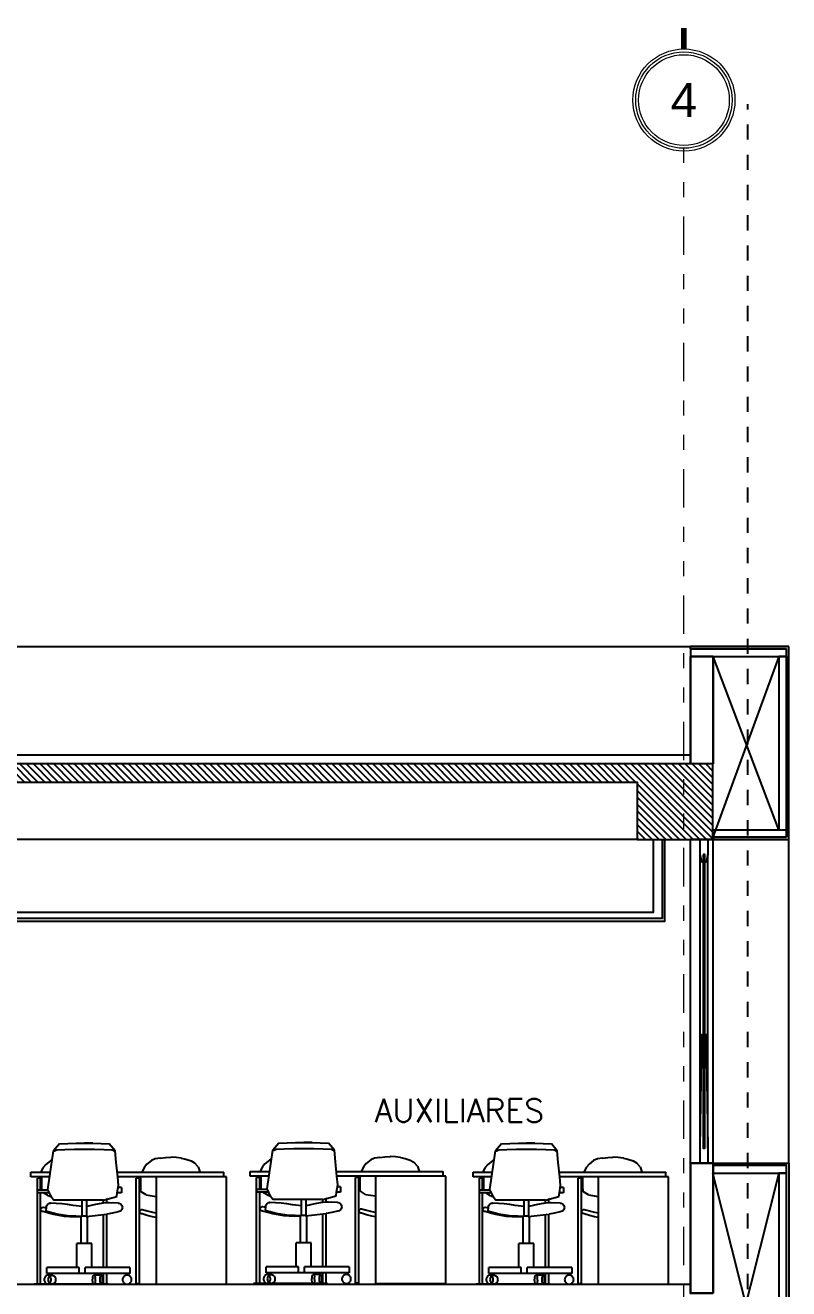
# Model space of a CAD drawing. Header units: millimetres. Extents: x 2056 to 4470, y 1400 to 3101.
# Drawn here: x 2178.22 to 2183.27, y 1478.65 to 1487.01 of the extents above; entities that cross this region are included whole.
import ezdxf
from ezdxf.enums import TextEntityAlignment as Align

# ---------------------------------------------------------------- set-up
doc = ezdxf.new("R2010")
doc.units = ezdxf.units.MM
doc.linetypes.add('DIVIDE', pattern=[31.75, 12.7, -6.35, 0, -6.35, 0, -6.35])
doc.linetypes.add('HIDDEN', pattern=[9.525, 6.35, -3.175])
for name, color, linetype in [('A-ANNO-DIMS-GRID', 195, 'Continuous'), ('A-ANNO-TEXT', 190, 'Continuous'), ('A-DUCT', 251, 'Continuous'), ('A-GLAZ', 5, 'Continuous'), ('A-GRID-COLS', 75, 'DIVIDE'), ('A-PLAN-1', 5, 'Continuous'), ('A-PLAN-2', 4, 'Continuous'), ('A-PLAN-3', 3, 'Continuous'), ('A-PLAN-4', 2, 'Continuous'), ('A-PLAN-5', 1, 'Continuous'), ('A-PLAN-6', 9, 'Continuous'), ('A-PROY', 15, 'HIDDEN')]:
    doc.layers.add(name, color=color, linetype=linetype)
doc.layers.add('A-WALL', color=16, linetype='Continuous', lineweight=30)
doc.styles.add('ROMAN', font='arial.ttf')
doc.styles.add('ROMANS', font='romans')

# ---------------------------------------------------------------- blocks, each defined once
blk = doc.blocks.new('EJE NUMERO')
at = {"color": 0, "linetype": 'Continuous', "lineweight": 9, "const_width": 0.1}
blk.add_lwpolyline([(0, 1.7), (0, 2.068)], dxfattribs=at)
at = {"color": 0, "linetype": 'Continuous', "lineweight": 9}
for radius in [0.9, 0.85, 0.8]:
    blk.add_circle((0, 0.8), radius, dxfattribs=at)
at = {"lineweight": 9, "style": 'ROMAN'}
blk.add_attdef('1', (-0.199, 0.527), '', height=0.6, dxfattribs=at)
blk = doc.blocks.new('BOX-BACK')
for p, q in [((-1.105, 0.927), (-1.1435, 0.8812)), ((-1.105, 0.927), (-1.0502, 0.9302)), ((-1.0502, 0.9302), (-0.9952, 0.932)), ((-0.9952, 0.932), (-0.94, 0.9325)), ((-0.9952, 0.932), (-0.994, 0.932)), ((-0.94, 0.9325), (-0.885, 0.932)), ((-0.8862, 0.932), (-0.94, 0.9325)), ((-0.885, 0.932), (-0.8862, 0.932)), ((-0.885, 0.932), (-0.83, 0.9302)), ((-0.83, 0.9302), (-0.7752, 0.927)), ((-0.7367, 0.8812), (-0.7752, 0.927)), ((-1.1814, 0.6259), (-1.1435, 0.8812)), ((-1.1435, 0.8812), (-1.1405, 0.882)), ((-1.1405, 0.882), (-1.137, 0.8827)), ((-1.137, 0.8827), (-1.1332, 0.8837)), ((-1.1332, 0.8837), (-1.1295, 0.8845)), ((-1.123, 0.886), (-1.1295, 0.8845)), ((-1.0687, 0.8885), (-1.123, 0.886)), ((-1.0062, 0.89), (-1.0687, 0.8885)), ((-0.94, 0.8905), (-1.0062, 0.89)), ((-0.874, 0.89), (-0.94, 0.8905)), ((-0.8115, 0.8885), (-0.874, 0.89)), ((-0.7572, 0.886), (-0.8115, 0.8885)), ((-0.7507, 0.8845), (-0.7572, 0.886)), ((-0.7507, 0.8845), (-0.747, 0.8837)), ((-0.747, 0.8837), (-0.7432, 0.8827)), ((-0.7432, 0.8827), (-0.7397, 0.882)), ((-0.7397, 0.882), (-0.7367, 0.8812)), ((-0.7295, 0.805), (-0.7367, 0.8812)), ((-0.437, 0.8342), (-0.4027, 0.8377)), ((-0.4027, 0.8377), (-0.3682, 0.839)), ((-0.3337, 0.8377), (-0.3682, 0.839)), ((-0.2992, 0.8342), (-0.3337, 0.8377)), ((-1.2119, 0.7712), (-1.2281, 0.743)), ((-1.1959, 0.7915), (-1.2119, 0.7712)), ((-1.1651, 0.8147), (-1.1959, 0.7915)), ((-1.1526, 0.8201), (-1.1651, 0.8147)), ((-0.7198, 0.71), (-0.7295, 0.805)), ((-0.5422, 0.7742), (-0.5585, 0.746)), ((-0.5262, 0.7945), (-0.5422, 0.7742)), ((-0.4955, 0.8177), (-0.5262, 0.7945)), ((-0.471, 0.8282), (-0.4955, 0.8177)), ((-0.437, 0.8342), (-0.471, 0.8282)), ((-0.2992, 0.8342), (-0.2685, 0.8267)), ((-0.2685, 0.8267), (-0.235, 0.816)), ((-0.235, 0.816), (-0.2125, 0.802)), ((-0.1885, 0.7765), (-0.2125, 0.802)), ((-0.1885, 0.7765), (-0.1782, 0.7505)), ((-1.2932, 0.71), (-1.2932, 0.74)), ((-1.2932, 0.74), (-1.1644, 0.74)), ((-1.1689, 0.71), (-1.2932, 0.71)), ((-1.251, 0), (-1.251, 0.7)), ((-1.2295, 0.7), (-1.251, 0.7)), ((-1.2295, 0.6217), (-1.2295, 0.7)), ((-1.221, 0.6347), (-1.221, 0.71)), ((-0.7229, 0.74), (-0.1723, 0.74)), ((-0.7142, 0.6525), (-0.7199, 0.71)), ((-0.1673, 0.71), (-0.7198, 0.71)), ((-0.5972, 0.0018), (-0.5972, 0.7017)), ((-0.5755, 0.7017), (-0.5972, 0.7017)), ((-0.5755, 0.0018), (-0.5755, 0.7017)), ((-0.567, 0.6365), (-0.567, 0.71)), ((-0.5585, 0.746), (-0.56, 0.74)), ((-0.4657, 0.71), (-0.4657, 0)), ((-0.172, 0.7395), (-0.1782, 0.7505)), ((-0.1723, 0.74), (-0.0185, 0.74)), ((0, 0.71), (-0.1673, 0.71)), ((-0.0185, 0.71), (-0.0185, 0.74)), ((0, 0), (0, 0.71)), ((-1.1795, 0.6217), (-1.2507, 0.6217)), ((-1.2507, 0.6035), (-1.2507, 0.6217)), ((-1.1709, 0.6035), (-1.2507, 0.6035)), ((-1.2295, 0), (-1.2295, 0.6035)), ((-1.2197, 0.6215), (-1.221, 0.6347)), ((-1.1845, 0.5877), (-1.2095, 0.6035)), ((-1.1845, 0.5877), (-1.1585, 0.577)), ((-1.1585, 0.577), (-1.1814, 0.6259)), ((-0.7262, 0.5803), (-0.7224, 0.6035)), ((-0.7224, 0.6035), (-0.7142, 0.6525)), ((-0.6957, 0.6035), (-0.7224, 0.6035)), ((-0.6957, 0.6385), (-0.7166, 0.6385)), ((-0.6957, 0.6385), (-0.6957, 0.6035)), ((-0.5657, 0.6235), (-0.567, 0.6365)), ((-0.5635, 0.6102), (-0.5657, 0.6235)), ((-0.5305, 0.5897), (-0.5635, 0.6102)), ((-0.5305, 0.5897), (-0.4657, 0.579)), ((-1.227, 0.4983), (-1.2255, 0.502)), ((-1.2255, 0.502), (-1.223, 0.505)), ((-1.223, 0.505), (-1.22, 0.5075)), ((-1.22, 0.5075), (-1.2162, 0.509)), ((-1.2162, 0.509), (-1.2125, 0.5095)), ((-1.2125, 0.5095), (-1.1927, 0.5043)), ((-1.192, 0.507), (-1.1952, 0.4845)), ((-1.192, 0.507), (-1.1882, 0.5212)), ((-1.1882, 0.5212), (-1.1837, 0.5272)), ((-1.1837, 0.5272), (-1.1777, 0.5317)), ((-1.1777, 0.5317), (-1.1707, 0.5348)), ((-1.1707, 0.5348), (-1.1635, 0.5355)), ((-1.1635, 0.5355), (-1.1705, 0.5348)), ((-1.1257, 0.5342), (-1.1635, 0.5355)), ((-1.1585, 0.577), (-1.1414, 0.5545)), ((-0.8137, 0.5545), (-1.1414, 0.5545)), ((-1.0882, 0.5317), (-1.1257, 0.5342)), ((-1.0507, 0.527), (-1.0882, 0.5317)), ((-1.0135, 0.5202), (-1.0507, 0.527)), ((-0.9545, 0.5135), (-1.0135, 0.5202)), ((-0.9545, 0.4505), (-0.9545, 0.5545)), ((-0.9245, 0.4537), (-0.9245, 0.5545)), ((-0.867, 0.5267), (-0.9245, 0.5136)), ((-0.83, 0.5342), (-0.867, 0.5267)), ((-0.8137, 0.5358), (-0.83, 0.5342)), ((-0.8137, 0.5545), (-0.7262, 0.5803)), ((-0.8137, 0.5358), (-0.8137, 0.5545)), ((-0.7547, 0.5377), (-0.8137, 0.5358)), ((-0.7882, 0.5637), (-0.792, 0.5614)), ((-0.792, 0.5365), (-0.792, 0.5609)), ((-0.7755, 0.5377), (-0.792, 0.5377)), ((-0.717, 0.5355), (-0.7547, 0.5377)), ((-0.717, 0.5355), (-0.7097, 0.5348)), ((-0.7097, 0.5348), (-0.7027, 0.5317)), ((-0.7027, 0.5317), (-0.697, 0.5272)), ((-0.697, 0.5272), (-0.6922, 0.5212)), ((-0.6922, 0.5212), (-0.6895, 0.5145)), ((-0.6895, 0.5145), (-0.6885, 0.507)), ((-0.6885, 0.507), (-0.6895, 0.4998)), ((-1.2275, 0.4945), (-1.227, 0.4983)), ((-1.227, 0.4905), (-1.2275, 0.4945)), ((-1.2255, 0.487), (-1.227, 0.4905)), ((-1.223, 0.4838), (-1.2255, 0.487)), ((-1.22, 0.4815), (-1.223, 0.4838)), ((-1.2162, 0.48), (-1.22, 0.4815)), ((-1.2125, 0.4795), (-1.2162, 0.48)), ((-1.178, 0.4688), (-1.2125, 0.4795)), ((-1.1952, 0.4845), (-1.1229, 0.4654)), ((-1.143, 0.46), (-1.178, 0.4688)), ((-1.1075, 0.4533), (-1.143, 0.46)), ((-1.1229, 0.4654), (-1.0523, 0.4538)), ((-1.072, 0.4482), (-1.1075, 0.4533)), ((-1.036, 0.4452), (-1.072, 0.4482)), ((-1.0523, 0.4538), (-0.9404, 0.45)), ((-1, 0.4442), (-1.036, 0.4452)), ((-0.964, 0.4452), (-1, 0.4442)), ((-0.962, 0.4454), (-0.964, 0.4452)), ((-0.962, 0.27), (-0.962, 0.45)), ((-0.9187, 0.45), (-0.962, 0.45)), ((-0.928, 0.4482), (-0.7905, 0.4628)), ((-0.9187, 0.27), (-0.9187, 0.45)), ((-0.8137, 0.11), (-0.8137, 0.4603)), ((-0.792, 0.11), (-0.792, 0.4626)), ((-0.7537, 0.47), (-0.7905, 0.4628)), ((-0.717, 0.4785), (-0.7537, 0.47)), ((-0.71, 0.4795), (-0.717, 0.4785)), ((-0.7097, 0.4795), (-0.717, 0.4785)), ((-0.7027, 0.4825), (-0.7097, 0.4795)), ((-0.697, 0.487), (-0.7027, 0.4825)), ((-0.6922, 0.4928), (-0.697, 0.487)), ((-0.6895, 0.4998), (-0.6922, 0.4928)), ((-0.5735, 0.4798), (-0.573, 0.4835)), ((-0.573, 0.4758), (-0.5735, 0.4798)), ((-0.573, 0.4835), (-0.5715, 0.4872)), ((-0.5715, 0.4722), (-0.573, 0.4758)), ((-0.5715, 0.4872), (-0.569, 0.4902)), ((-0.569, 0.469), (-0.5715, 0.4722)), ((-0.569, 0.4902), (-0.566, 0.4928)), ((-0.566, 0.4667), (-0.569, 0.469)), ((-0.566, 0.4928), (-0.5622, 0.4942)), ((-0.5622, 0.4652), (-0.566, 0.4667)), ((-0.5622, 0.4942), (-0.5585, 0.4947)), ((-0.5585, 0.4647), (-0.5622, 0.4652)), ((-0.5585, 0.4947), (-0.524, 0.484)), ((-0.5585, 0.4947), (-0.489, 0.4753)), ((-0.524, 0.454), (-0.5585, 0.4647)), ((-0.489, 0.4452), (-0.524, 0.454)), ((-0.489, 0.4753), (-0.4657, 0.4714)), ((-0.4657, 0.4408), (-0.489, 0.4452)), ((-0.8902, 0.27), (-0.9902, 0.27)), ((-0.9902, 0.11), (-0.9902, 0.27)), ((-0.8902, 0.11), (-0.8902, 0.27)), ((-0.974, 0.11), (-1.1887, 0.11)), ((-1.1887, 0.07), (-1.1887, 0.11)), ((-0.974, 0.07), (-0.974, 0.11)), ((-0.9347, 0.07), (-0.9347, 0.11)), ((-0.792, 0.11), (-0.9347, 0.11)), ((-0.6402, 0.11), (-0.792, 0.11)), ((-0.6402, 0.11), (-0.6402, 0.07)), ((-0.782, 0), (-1.2717, 0)), ((-1.2295, 0), (-1.251, 0)), ((-1.2056, 0.0351), (-1.2059, 0.0299)), ((-1.2059, 0.0299), (-1.2056, 0.0249)), ((-1.2044, 0.0401), (-1.2056, 0.0351)), ((-1.2056, 0.0249), (-1.2044, 0.0196)), ((-1.2026, 0.0449), (-1.2044, 0.0401)), ((-1.2044, 0.0196), (-1.2026, 0.0149)), ((-1.2001, 0.0494), (-1.2026, 0.0449)), ((-1.2026, 0.0149), (-1.2001, 0.0106)), ((-1.1971, 0.0529), (-1.2001, 0.0494)), ((-1.2001, 0.0106), (-1.1971, 0.0071)), ((-1.1939, 0.0559), (-1.1971, 0.0529)), ((-1.1971, 0.0071), (-1.1939, 0.0041)), ((-1.1899, 0.0581), (-1.1939, 0.0559)), ((-1.1939, 0.0041), (-1.1899, 0.0019)), ((-1.1859, 0.0596), (-1.1899, 0.0581)), ((-1.1899, 0.0019), (-1.1859, 0.0004)), ((-0.792, 0.07), (-1.1887, 0.07)), ((-1.1502, 0.0005), (-1.188, 0.0005)), ((-1.1816, 0.0599), (-1.1859, 0.0596)), ((-1.1859, 0.0004), (-1.1816, -0.0001)), ((-1.1545, 0.06), (-1.1837, 0.06)), ((-1.1795, 0.0598), (-1.1837, 0.06)), ((-1.1837, 0), (-1.1795, 0.0005)), ((-1.1755, 0.0583), (-1.1795, 0.0598)), ((-1.1795, 0.0005), (-1.1755, 0.002)), ((-1.1787, 0.03), (-1.1782, 0.0353)), ((-1.1782, 0.025), (-1.1787, 0.03)), ((-1.1782, 0.0353), (-1.1772, 0.0402)), ((-1.1772, 0.0198), (-1.1782, 0.025)), ((-1.1772, 0.0402), (-1.1755, 0.045)), ((-1.1755, 0.015), (-1.1772, 0.0198)), ((-1.1757, 0.07), (-1.1757, 0.06)), ((-1.1717, 0.056), (-1.1755, 0.0583)), ((-1.1755, 0.045), (-1.173, 0.0495)), ((-1.173, 0.0108), (-1.1755, 0.015)), ((-1.1755, 0.002), (-1.1717, 0.0043)), ((-1.173, 0.0495), (-1.17, 0.053)), ((-1.17, 0.0073), (-1.173, 0.0108)), ((-1.1682, 0.053), (-1.1717, 0.056)), ((-1.1717, 0.0043), (-1.1682, 0.0073)), ((-1.17, 0.053), (-1.1665, 0.056)), ((-1.1665, 0.0043), (-1.17, 0.0073)), ((-1.1652, 0.0495), (-1.1682, 0.053)), ((-1.1682, 0.0073), (-1.1652, 0.0108)), ((-1.1665, 0.056), (-1.1627, 0.0583)), ((-1.1627, 0.002), (-1.1665, 0.0043)), ((-1.1627, 0.045), (-1.1652, 0.0495)), ((-1.1652, 0.0108), (-1.1627, 0.015)), ((-1.1627, 0.0583), (-1.1585, 0.0598)), ((-1.161, 0.0402), (-1.1627, 0.045)), ((-1.1627, 0.015), (-1.161, 0.0198)), ((-1.1585, 0.0005), (-1.1627, 0.002)), ((-1.1622, 0.07), (-1.1622, 0.06)), ((-1.1597, 0.0353), (-1.161, 0.0402)), ((-1.161, 0.0198), (-1.1597, 0.025)), ((-1.1595, 0.03), (-1.1597, 0.0353)), ((-1.1597, 0.025), (-1.1595, 0.03)), ((-1.1585, 0.0598), (-1.1545, 0.06)), ((-1.1545, 0), (-1.1585, 0.0005)), ((-1.1545, 0.06), (-1.1502, 0.0598)), ((-1.1502, 0.0005), (-1.1545, 0)), ((-1.1502, 0.0598), (-1.146, 0.0583)), ((-1.146, 0.002), (-1.1502, 0.0005)), ((-1.146, 0.0583), (-1.1422, 0.056)), ((-1.1422, 0.0043), (-1.146, 0.002)), ((-1.1422, 0.056), (-1.1387, 0.053)), ((-1.1387, 0.0073), (-1.1422, 0.0043)), ((-1.1387, 0.053), (-1.1357, 0.0495)), ((-1.1357, 0.0108), (-1.1387, 0.0073)), ((-1.1357, 0.0495), (-1.1332, 0.045)), ((-1.1332, 0.015), (-1.1357, 0.0108)), ((-1.1332, 0.045), (-1.1315, 0.0402)), ((-1.1315, 0.0198), (-1.1332, 0.015)), ((-1.1315, 0.0402), (-1.1305, 0.0353)), ((-1.1305, 0.025), (-1.1315, 0.0198)), ((-1.1305, 0.0353), (-1.13, 0.03)), ((-1.13, 0.03), (-1.1305, 0.025)), ((-0.886, 0.03), (-0.8857, 0.034)), ((-0.8857, 0.0263), (-0.886, 0.03)), ((-0.8852, 0.0415), (-0.8857, 0.034)), ((-0.8855, 0.0223), (-0.8857, 0.0263)), ((-0.8852, 0.0188), (-0.8855, 0.0223)), ((-0.8852, 0.0415), (-0.8847, 0.045)), ((-0.8847, 0.015), (-0.8852, 0.0188)), ((-0.8847, 0.045), (-0.884, 0.0483)), ((-0.884, 0.0118), (-0.8847, 0.015)), ((-0.884, 0.0483), (-0.8832, 0.0513)), ((-0.8832, 0.009), (-0.884, 0.0118)), ((-0.8832, 0.0513), (-0.8822, 0.054)), ((-0.8822, 0.0062), (-0.8832, 0.009)), ((-0.8822, 0.054), (-0.8812, 0.056)), ((-0.8812, 0.0043), (-0.8822, 0.0062)), ((-0.8812, 0.056), (-0.8802, 0.0578)), ((-0.8802, 0.0025), (-0.8812, 0.0043)), ((-0.8802, 0.0578), (-0.879, 0.059)), ((-0.879, 0.0013), (-0.8802, 0.0025)), ((-0.879, 0.059), (-0.8777, 0.0598)), ((-0.8777, 0.0003), (-0.879, 0.0013)), ((-0.8777, 0.0598), (-0.8767, 0.06)), ((-0.8767, 0), (-0.8777, 0.0003)), ((-0.828, 0.0003), (-0.8777, 0.0003)), ((-0.829, 0.06), (-0.8767, 0.06)), ((-0.8767, 0.06), (-0.8755, 0.0598)), ((-0.8755, 0.0003), (-0.8767, 0)), ((-0.8755, 0.0598), (-0.8742, 0.059)), ((-0.8742, 0.0013), (-0.8755, 0.0003)), ((-0.8742, 0.059), (-0.873, 0.0578)), ((-0.873, 0.0025), (-0.8742, 0.0013)), ((-0.873, 0.0578), (-0.872, 0.056)), ((-0.872, 0.0043), (-0.873, 0.0025)), ((-0.872, 0.056), (-0.871, 0.054)), ((-0.871, 0.0062), (-0.872, 0.0043)), ((-0.871, 0.054), (-0.87, 0.0513)), ((-0.87, 0.009), (-0.871, 0.0062)), ((-0.87, 0.0513), (-0.8692, 0.0483)), ((-0.8692, 0.0118), (-0.87, 0.009)), ((-0.8692, 0.0483), (-0.8687, 0.045)), ((-0.8687, 0.015), (-0.8692, 0.0118)), ((-0.8687, 0.045), (-0.868, 0.0415)), ((-0.868, 0.0188), (-0.8687, 0.015)), ((-0.8675, 0.034), (-0.868, 0.0415)), ((-0.8677, 0.0223), (-0.868, 0.0188)), ((-0.8675, 0.0263), (-0.8677, 0.0223)), ((-0.8675, 0.0263), (-0.8675, 0.034)), ((-0.8597, 0.07), (-0.8597, 0.06)), ((-0.846, 0.07), (-0.846, 0.06)), ((-0.8382, 0.034), (-0.8385, 0.03)), ((-0.8385, 0.03), (-0.8382, 0.0263)), ((-0.8377, 0.0415), (-0.8382, 0.034)), ((-0.8382, 0.0263), (-0.838, 0.0223)), ((-0.838, 0.0223), (-0.8377, 0.0188)), ((-0.8372, 0.045), (-0.8377, 0.0415)), ((-0.8377, 0.0188), (-0.8372, 0.015)), ((-0.8365, 0.0483), (-0.8372, 0.045)), ((-0.8372, 0.015), (-0.8365, 0.0118)), ((-0.8357, 0.0513), (-0.8365, 0.0483)), ((-0.8365, 0.0118), (-0.8357, 0.009)), ((-0.8347, 0.054), (-0.8357, 0.0513)), ((-0.8357, 0.009), (-0.8347, 0.0062)), ((-0.8337, 0.056), (-0.8347, 0.054)), ((-0.8347, 0.0062), (-0.8337, 0.0043)), ((-0.8327, 0.0578), (-0.8337, 0.056)), ((-0.8337, 0.0043), (-0.8327, 0.0025)), ((-0.8315, 0.059), (-0.8327, 0.0578)), ((-0.8327, 0.0025), (-0.8315, 0.0013)), ((-0.8302, 0.0598), (-0.8315, 0.059)), ((-0.8315, 0.0013), (-0.8302, 0.0003)), ((-0.829, 0.06), (-0.8302, 0.0598)), ((-0.8302, 0.0003), (-0.829, 0)), ((-0.828, 0.0598), (-0.829, 0.06)), ((-0.829, 0), (-0.828, 0.0003)), ((-0.8267, 0.059), (-0.828, 0.0598)), ((-0.828, 0.0003), (-0.8267, 0.0013)), ((-0.8255, 0.0578), (-0.8267, 0.059)), ((-0.8267, 0.0013), (-0.8255, 0.0025)), ((-0.8245, 0.056), (-0.8255, 0.0578)), ((-0.8255, 0.0025), (-0.8245, 0.0043)), ((-0.8235, 0.054), (-0.8245, 0.056)), ((-0.8245, 0.0043), (-0.8235, 0.0062)), ((-0.8225, 0.0513), (-0.8235, 0.054)), ((-0.8235, 0.0062), (-0.8225, 0.009)), ((-0.8217, 0.0483), (-0.8225, 0.0513)), ((-0.8225, 0.009), (-0.8217, 0.0118)), ((-0.821, 0.045), (-0.8217, 0.0483)), ((-0.8217, 0.0118), (-0.821, 0.015)), ((-0.8205, 0.0415), (-0.821, 0.045)), ((-0.821, 0.015), (-0.8205, 0.0188)), ((-0.82, 0.034), (-0.8205, 0.0415)), ((-0.8205, 0.0188), (-0.8202, 0.0223)), ((-0.8202, 0.0223), (-0.82, 0.0263)), ((-0.8197, 0.03), (-0.82, 0.034)), ((-0.82, 0.0263), (-0.8197, 0.03)), ((-0.8137, 0), (-0.8137, 0.07)), ((-0.792, 0), (-0.8137, 0)), ((-0.792, 0), (-0.792, 0.07)), ((-0.6402, 0.07), (-0.792, 0.07)), ((-0.687, 0.0353), (-0.6875, 0.03)), ((-0.6875, 0.03), (-0.687, 0.025)), ((-0.6857, 0.0402), (-0.687, 0.0353)), ((-0.687, 0.025), (-0.6857, 0.0198)), ((-0.6835, 0.045), (-0.6857, 0.0402)), ((-0.6857, 0.0198), (-0.6835, 0.015)), ((-0.6805, 0.0495), (-0.6835, 0.045)), ((-0.6835, 0.015), (-0.6805, 0.0108)), ((-0.6767, 0.053), (-0.6805, 0.0495)), ((-0.6805, 0.0108), (-0.6767, 0.0073)), ((-0.6725, 0.056), (-0.6767, 0.053)), ((-0.6767, 0.0073), (-0.6725, 0.0043)), ((-0.6677, 0.0583), (-0.6725, 0.056)), ((-0.6725, 0.0043), (-0.6677, 0.002)), ((-0.6627, 0.0598), (-0.6677, 0.0583)), ((-0.6677, 0.002), (-0.6627, 0.0005)), ((-0.6642, 0.07), (-0.6642, 0.06)), ((-0.6507, 0.06), (-0.6642, 0.06)), ((-0.6575, 0.06), (-0.6627, 0.0598)), ((-0.6627, 0.0005), (-0.6575, 0)), ((-0.6522, 0.0598), (-0.6575, 0.06)), ((-0.6575, 0), (-0.6522, 0.0005)), ((-0.6472, 0.0583), (-0.6522, 0.0598)), ((-0.6522, 0.0005), (-0.6472, 0.002)), ((-0.6507, 0.07), (-0.6507, 0.06)), ((-0.6425, 0.056), (-0.6472, 0.0583)), ((-0.6472, 0.002), (-0.6425, 0.0043)), ((-0.6382, 0.053), (-0.6425, 0.056)), ((-0.6425, 0.0043), (-0.6382, 0.0073)), ((-0.6345, 0.0495), (-0.6382, 0.053)), ((-0.6382, 0.0073), (-0.6345, 0.0108)), ((-0.6315, 0.045), (-0.6345, 0.0495)), ((-0.6345, 0.0108), (-0.6315, 0.015)), ((-0.6292, 0.0402), (-0.6315, 0.045)), ((-0.6315, 0.015), (-0.6292, 0.0198)), ((-0.628, 0.0353), (-0.6292, 0.0402)), ((-0.6292, 0.0198), (-0.628, 0.025)), ((-0.6275, 0.03), (-0.628, 0.0353)), ((-0.628, 0.025), (-0.6275, 0.03)), ((-0.5755, 0.0023), (-0.5972, 0.0023)), ((-0.5755, 0.0018), (-0.5972, 0.0018)), ((-0.4657, 0), (0, 0))]:
    blk.add_line(p, q)

msp = doc.modelspace()

# ---------------------------------------------------------------- hatches: boundary and pattern name
at = {"layer": 'A-PLAN-5'}
h = msp.add_hatch(dxfattribs=at)
h.set_pattern_fill('ANSI31', color=256, scale=0.01, angle=90, style=0)
h.set_pattern_definition([(135, (-987022.03835, -1731690.825762), (-0.02245064030267, -0.02245064030267), [])])
h.paths.add_polyline_path([(2162.8617, 1481.6231), (2163.5289, 1481.6231), (2163.5289, 1482.0031), (2169.5317, 1482.0031), (2169.5317, 1481.6231), (2170.0317, 1481.6231), (2170.0317, 1482.0031), (2175.5939, 1482.0031), (2175.5939, 1481.6231), (2176.0939, 1481.6231), (2176.0939, 1482.0031), (2182.2695, 1482.0031), (2182.2695, 1481.6231), (2182.7695, 1481.6231), (2182.7695, 1482.1231), (2163.0289, 1482.1231), (2162.8617, 1482.1231)])
h.paths.add_polyline_path([(2163.0289, 1481.7231), (2162.9453, 1481.7231), (2162.9453, 1482.0031), (2163.0289, 1482.0031)], flags=16)

# ---------------------------------------------------------------- linework, layer by layer
at = {"layer": 'A-DUCT'}
for points in [[(2183.2061, 1482.8333), (2182.7695, 1481.6381)], [(2183.2061, 1481.6881), (2182.7711, 1482.8333)], [(2183.2061, 1479.4181), (2182.7695, 1477.6881)], [(2183.2061, 1477.6881), (2182.7695, 1479.4181)]]:
    msp.add_lwpolyline(points, dxfattribs=at)
at = {"layer": 'A-GLAZ'}
for points in [[(2182.7061, 1481.4731), (2182.6961, 1481.4731), (2182.6861, 1481.5231), (2182.6861, 1481.6231), (2182.7361, 1481.6231), (2182.7361, 1481.5231), (2182.7261, 1481.4731), (2182.7161, 1481.4731)], [(2182.6861, 1479.5831), (2182.6861, 1481.5231)], [(2182.7361, 1479.5831), (2182.7361, 1481.5231)], [(2182.7161, 1480.3331), (2182.7261, 1480.3331), (2182.7361, 1479.5831), (2182.7361, 1479.4831), (2182.6861, 1479.4831), (2182.6861, 1479.5831), (2182.6961, 1480.3331), (2182.7061, 1480.3331)]]:
    msp.add_lwpolyline(points, dxfattribs=at)
msp.add_lwpolyline([(2182.7061, 1481.5231), (2182.7061, 1479.5831), (2182.7161, 1479.5831), (2182.7161, 1481.5231)], close=True, dxfattribs=at)
at = {"layer": 'A-GRID-COLS', "lineweight": 9, "ltscale": 0.02}
msp.add_lwpolyline([(2182.5783, 1469.6231), (2182.5783, 1486.2101)], dxfattribs=at)
at = {"layer": 'A-PLAN-1'}
msp.add_lwpolyline([(2162.8617, 1481.6231), (2163.5289, 1481.6231), (2163.5289, 1482.0031), (2169.5317, 1482.0031), (2169.5317, 1481.6231), (2170.0317, 1481.6231), (2170.0317, 1482.0031), (2175.5939, 1482.0031), (2175.5939, 1481.6231), (2176.0939, 1481.6231), (2176.0939, 1482.0031), (2182.2695, 1482.0031), (2182.2695, 1481.6231), (2182.7695, 1481.6231), (2182.7695, 1482.1231), (2163.0289, 1482.1231), (2162.8617, 1482.1231), (2162.8617, 1481.6231), (2162.8617, 1481.6231)], dxfattribs=at)
at = {"layer": 'A-PLAN-2', "color": 6}
for p, q in [((2183.2561, 1482.8833), (2182.6211, 1482.8833)), ((2183.2561, 1481.6381), (2183.2561, 1482.8333)), ((2182.7695, 1481.6381), (2183.2561, 1481.6381))]:
    msp.add_line(p, q, dxfattribs=at)
at = {"layer": 'A-PLAN-2'}
for p, q in [((2183.2561, 1482.8833), (2182.6211, 1482.8833)), ((2182.6211, 1482.8333), (2183.2561, 1482.8333)), ((2183.2561, 1482.8333), (2183.2061, 1482.8333)), ((2183.2061, 1482.8333), (2183.2061, 1481.6881)), ((2183.2561, 1482.8333), (2183.2561, 1482.8833)), ((2183.2561, 1481.6881), (2183.2561, 1482.8333)), ((2183.2061, 1481.6881), (2183.2561, 1481.6881))]:
    msp.add_line(p, q, dxfattribs=at)
for points in [[(2182.6211, 1482.8833), (2182.6211, 1482.8333)], [(2163.2883, 1478.6831), (2182.6211, 1478.6831)]]:
    msp.add_lwpolyline(points, dxfattribs=at)
at = {"layer": 'A-PLAN-2', "elevation": -0.2289}
msp.add_lwpolyline([(2163.0289, 1482.1831), (2182.6211, 1482.1831)], dxfattribs=at)
at = {"layer": 'A-PLAN-2'}
for points in [[(2183.2561, 1481.6381), (2182.7695, 1481.6381), (2182.7695, 1481.6881), (2183.2561, 1481.6881)], [(2182.7711, 1479.4181), (2183.2561, 1479.4181), (2183.2561, 1479.4681), (2182.7711, 1479.4681)], [(2183.2061, 1477.6481), (2183.2561, 1477.6481), (2183.2561, 1479.4181), (2183.2061, 1479.4181)]]:
    msp.add_lwpolyline(points, close=True, dxfattribs=at)
at = {"layer": 'A-PLAN-3'}
for p, q in [((2183.2711, 1482.8983), (2182.6211, 1482.8983)), ((2182.6211, 1482.8833), (2183.2561, 1482.8833)), ((2183.2561, 1482.8333), (2183.2561, 1481.6381)), ((2183.2711, 1481.6231), (2183.2711, 1482.8983)), ((2183.2561, 1481.6381), (2182.7695, 1481.6381)), ((2182.7695, 1481.6231), (2183.2711, 1481.6231)), ((2182.7711, 1481.6381), (2182.7711, 1481.6231))]:
    msp.add_line(p, q, dxfattribs=at)
for points in [[(2182.6211, 1482.8833), (2182.6211, 1482.8983)], [(2182.7711, 1477.5981), (2182.7711, 1477.5981), (2183.2561, 1477.5981), (2183.2561, 1478.6831), (2183.2561, 1479.4681), (2182.7711, 1479.4681), (2182.7711, 1479.4831), (2183.2711, 1479.4831), (2183.2711, 1478.6831), (2183.2711, 1477.5831), (2182.7711, 1477.5831), (2182.7711, 1477.5981), (2182.7711, 1477.5981)]]:
    msp.add_lwpolyline(points, dxfattribs=at)
at = {"layer": 'A-PLAN-4'}
for points in [[(2171.983, 1481.1431), (2182.3761, 1481.1431), (2182.3761, 1481.6231)], [(2171.983, 1481.0831), (2182.4511, 1481.0831), (2182.4511, 1481.6231)], [(2171.983, 1481.1031), (2182.4361, 1481.1031), (2182.4361, 1481.6231)]]:
    msp.add_lwpolyline(points, dxfattribs=at)
at = {"layer": 'A-PLAN-6'}
for points in [[(2163.2789, 1482.8983), (2182.6211, 1482.8983)], [(2182.2695, 1481.6231), (2163.5289, 1481.6231)], [(2182.6211, 1479.4831), (2182.6211, 1481.6231)], [(2182.7711, 1479.4831), (2182.7711, 1481.6231)], [(2183.2711, 1479.4831), (2183.2711, 1481.6231)]]:
    msp.add_lwpolyline(points, dxfattribs=at)
at = {"layer": 'A-PROY', "ltscale": 0.01}
msp.add_lwpolyline([(2183.001, 1471.0506), (2183.001, 1486.4839)], dxfattribs=at)
at = {"layer": 'A-WALL'}
for p, q in [((2182.7711, 1482.8333), (2182.6211, 1482.8333)), ((2182.6211, 1482.8333), (2182.6211, 1482.1231)), ((2182.7711, 1482.1231), (2182.7711, 1482.8333)), ((2182.6211, 1481.6231), (2182.7711, 1481.6231))]:
    msp.add_line(p, q, dxfattribs=at)
msp.add_lwpolyline([(2182.7711, 1478.6231), (2182.6211, 1478.6231), (2182.6211, 1479.4831), (2182.7711, 1479.4831)], close=True, dxfattribs=at)

# ---------------------------------------------------------------- block references
at = {"layer": 'A-ANNO-DIMS-GRID'}
ref = msp.add_blockref('EJE NUMERO', (2182.5783, 1486.2122), dxfattribs=dict(at, xscale=0.375, yscale=0.3749999850988388, zscale=0.375))
ref.add_attrib('1', '4', dxfattribs={"layer": '0', "lineweight": 9, "height": 0.225, "style": 'ROMAN'}).set_placement((2182.5783, 1486.5122), align=Align.MIDDLE_CENTER)
at = {"layer": 'A-PLAN-3'}
for p in [(2179.5542, 1478.6831, 0.2289), (2181.0042, 1478.6875, 0.2289), (2182.4769, 1478.6831, 0.2289)]:
    msp.add_blockref('BOX-BACK', p, dxfattribs=at)

# ---------------------------------------------------------------- texts
at = {"layer": 'A-ANNO-TEXT', "style": 'ROMANS'}
msp.add_text('AUXILIARES', height=0.15271, dxfattribs=at).set_placement((2180.5343, 1479.7554, 1.1861))

doc.saveas('drawing.dxf')
